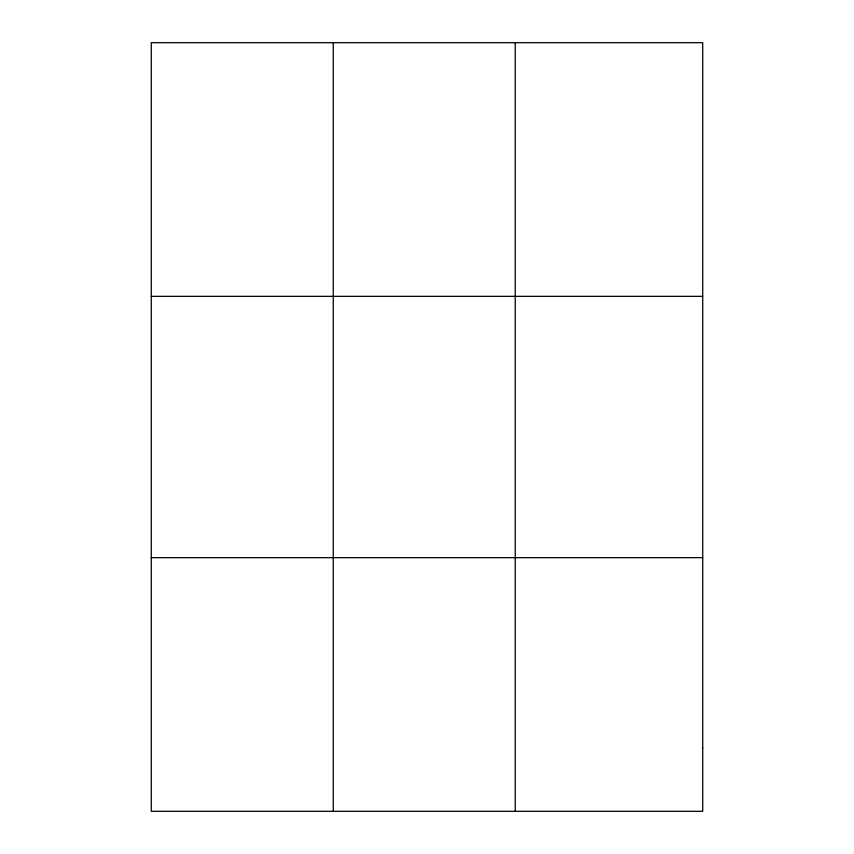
<?xml version="1.0" encoding="UTF-8"?>
<svg xmlns="http://www.w3.org/2000/svg" width="854" height="854" viewBox="0 0 854 854"><rect width="100%" height="100%" fill="white"/><g stroke="black" fill="none" stroke-linecap="round" stroke-linejoin="round"><path stroke-width="1.28" d="M333.252 811.3L333.252 42.7M515.229 811.3L515.229 42.7M151.275 296.338L702.725 296.338M151.275 557.662L702.725 557.662M702.725 747.89L702.725 811.3L151.275 811.3L151.275 42.7L702.725 42.7L702.725 747.89"/></g></svg>
